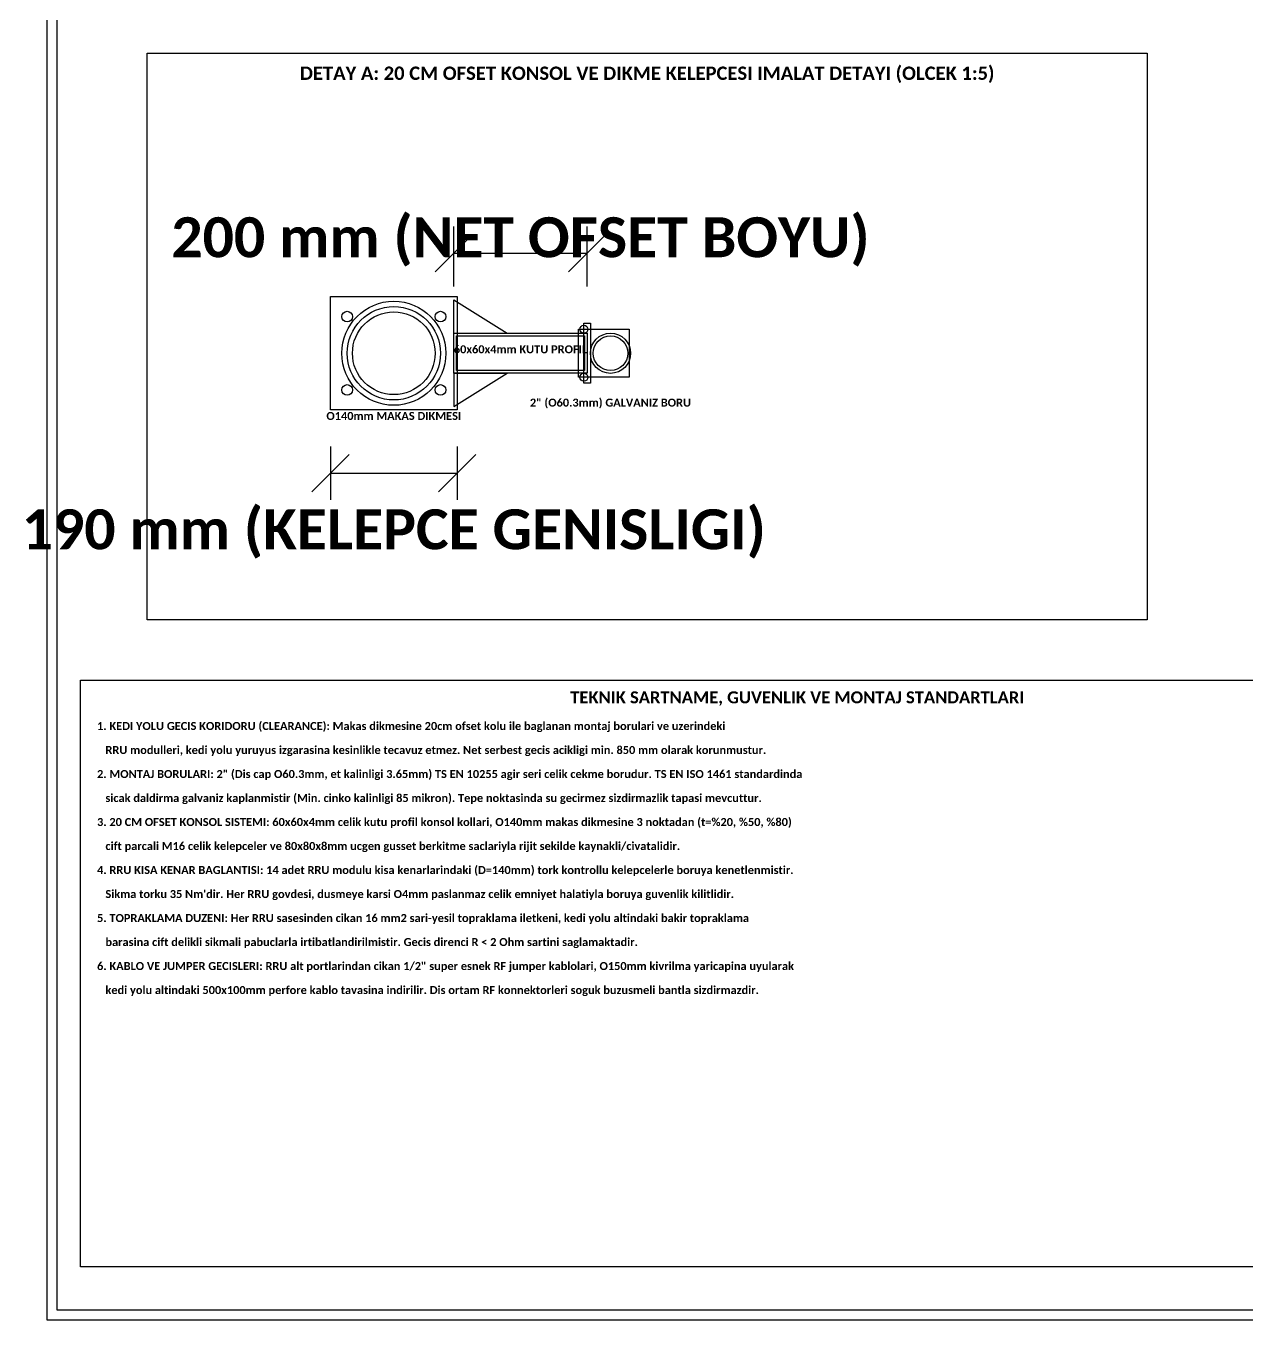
# Model space of a CAD drawing. Header units: metres. Extents: x -2.53 to 2.5, y -1 to 4.55.
# Drawn here: x -2.532 to -0.7, y -1 to 0.941 of the extents above; entities that cross this region are included whole.
import ezdxf
from ezdxf.enums import TextEntityAlignment as Align

# ---------------------------------------------------------------- set-up
doc = ezdxf.new("R2010")
doc.units = ezdxf.units.M
for name, color, linetype in [('CELIK_KIRIS_KOLON', 9, 'CONTINUOUS'), ('METIN_BILGI', 7, 'CONTINUOUS'), ('MONTAJ_BORULARI', 2, 'CONTINUOUS'), ('OLCULER', 1, 'CONTINUOUS')]:
    doc.layers.add(name, color=color, linetype=linetype)
doc.styles.get("Standard").update_dxf_attribs({"font": 'calibrib.ttf'})

msp = doc.modelspace()

# ---------------------------------------------------------------- linework, layer by layer
at = {"layer": 'CELIK_KIRIS_KOLON'}
for radius in [0.07, 0.062]:
    msp.add_circle((-1.98, 0.45), radius, dxfattribs=at)
at = {"layer": 'METIN_BILGI'}
for points in [[(-2.5, -1), (-2.5, 3.2), (2.5, 3.2), (2.5, -1)], [(-2.485, -0.985), (-2.485, 3.185), (2.485, 3.185), (2.485, -0.985)], [(-2.35, 0.05), (-2.35, 0.9), (-0.85, 0.9), (-0.85, 0.05)], [(-2.45, -0.92), (-2.45, -0.04), (-0.3, -0.04), (-0.3, -0.92)]]:
    msp.add_lwpolyline(points, close=True, dxfattribs=at)
at = {"layer": 'MONTAJ_BORULARI'}
for p, q in [((-1.89, 0.48), (-1.89, 0.53)), ((-1.89, 0.53), (-1.81, 0.48)), ((-1.89, 0.48), (-1.81, 0.48)), ((-1.89, 0.42), (-1.81, 0.42)), ((-1.89, 0.42), (-1.89, 0.37)), ((-1.89, 0.37), (-1.81, 0.42))]:
    msp.add_line(p, q, dxfattribs=at)
for points in [[(-2.075, 0.365), (-2.075, 0.535), (-1.885, 0.535), (-1.885, 0.365)], [(-1.703, 0.414), (-1.703, 0.486), (-1.627, 0.486), (-1.627, 0.414)], [(-1.695, 0.405), (-1.695, 0.495), (-1.685, 0.495), (-1.685, 0.405)], [(-1.89, 0.42), (-1.89, 0.48), (-1.69, 0.48), (-1.69, 0.42)], [(-1.886, 0.424), (-1.886, 0.476), (-1.694, 0.476), (-1.694, 0.424)]]:
    msp.add_lwpolyline(points, close=True, dxfattribs=at)
for centre, radius in [((-1.98, 0.45), 0.078), ((-2.05, 0.505), 0.008), ((-1.91, 0.505), 0.008), ((-1.695, 0.486), 0.006), ((-1.655, 0.45), 0.03015), ((-1.655, 0.45), 0.026), ((-1.695, 0.414), 0.006), ((-2.05, 0.395), 0.008), ((-1.91, 0.395), 0.008)]:
    msp.add_circle(centre, radius, dxfattribs=at)
at = {"layer": 'OLCULER'}
for p, q in [((-1.918, 0.572), (-1.862, 0.628)), ((-1.89, 0.55), (-1.89, 0.64)), ((-1.718, 0.572), (-1.662, 0.628)), ((-1.69, 0.55), (-1.69, 0.64)), ((-1.89, 0.6), (-1.69, 0.6)), ((-2.103, 0.242), (-2.047, 0.298)), ((-2.075, 0.31), (-2.075, 0.23)), ((-1.913, 0.242), (-1.857, 0.298)), ((-1.885, 0.31), (-1.885, 0.23)), ((-2.075, 0.27), (-1.885, 0.27))]:
    msp.add_line(p, q, dxfattribs=at)

# ---------------------------------------------------------------- texts
at = {"layer": 'METIN_BILGI'}
for s, height, p in [('DETAY A: 20 CM OFSET KONSOL VE DIKME KELEPCESI IMALAT DETAYI (OLCEK 1:5)', 0.02, (-1.6, 0.86)), ('60x60x4mm KUTU PROFIL', 0.012, (-1.79, 0.45)), ('2" (O60.3mm) GALVANIZ BORU', 0.012, (-1.655, 0.37)), ('O140mm MAKAS DIKMESI', 0.012, (-1.98, 0.35)), ('TEKNIK SARTNAME, GUVENLIK VE MONTAJ STANDARTLARI', 0.018, (-1.375, -0.075))]:
    msp.add_text(s, height=height, dxfattribs=at).set_placement(p, align=Align.CENTER)
for s, p in [('1. KEDI YOLU GECIS KORIDORU (CLEARANCE): Makas dikmesine 20cm ofset kolu ile baglanan montaj borulari ve uzerindeki', (-2.425, -0.115)), ('   RRU modulleri, kedi yolu yuruyus izgarasina kesinlikle tecavuz etmez. Net serbest gecis acikligi min. 850 mm olarak korunmustur.', (-2.425, -0.151)), ('2. MONTAJ BORULARI: 2" (Dis cap O60.3mm, et kalinligi 3.65mm) TS EN 10255 agir seri celik cekme borudur. TS EN ISO 1461 standardinda', (-2.425, -0.187)), ('   sicak daldirma galvaniz kaplanmistir (Min. cinko kalinligi 85 mikron). Tepe noktasinda su gecirmez sizdirmazlik tapasi mevcuttur.', (-2.425, -0.223)), ('3. 20 CM OFSET KONSOL SISTEMI: 60x60x4mm celik kutu profil konsol kollari, O140mm makas dikmesine 3 noktadan (t=%20, %50, %80)', (-2.425, -0.259)), ('   cift parcali M16 celik kelepceler ve 80x80x8mm ucgen gusset berkitme saclariyla rijit sekilde kaynakli/civatalidir.', (-2.425, -0.295)), ('4. RRU KISA KENAR BAGLANTISI: 14 adet RRU modulu kisa kenarlarindaki (D=140mm) tork kontrollu kelepcelerle boruya kenetlenmistir.', (-2.425, -0.331)), ("   Sikma torku 35 Nm'dir. Her RRU govdesi, dusmeye karsi O4mm paslanmaz celik emniyet halatiyla boruya guvenlik kilitlidir.", (-2.425, -0.367)), ('5. TOPRAKLAMA DUZENI: Her RRU sasesinden cikan 16 mm2 sari-yesil topraklama iletkeni, kedi yolu altindaki bakir topraklama', (-2.425, -0.403)), ('   barasina cift delikli sikmali pabuclarla irtibatlandirilmistir. Gecis direnci R < 2 Ohm sartini saglamaktadir.', (-2.425, -0.439)), ('6. KABLO VE JUMPER GECISLERI: RRU alt portlarindan cikan 1/2" super esnek RF jumper kablolari, O150mm kivrilma yaricapina uyularak', (-2.425, -0.475)), ('   kedi yolu altindaki 500x100mm perfore kablo tavasina indirilir. Dis ortam RF konnektorleri soguk buzusmeli bantla sizdirmazdir.', (-2.425, -0.511))]:
    msp.add_text(s, height=0.012, dxfattribs=at).set_placement(p)
at = {"layer": 'OLCULER'}
for s, p in [('200 mm (NET OFSET BOYU)', (-1.79, 0.624)), ('190 mm (KELEPCE GENISLIGI)', (-1.98, 0.186))]:
    msp.add_text(s, height=0.06, dxfattribs=at).set_placement(p, align=Align.MIDDLE_CENTER)

doc.saveas('drawing.dxf')
